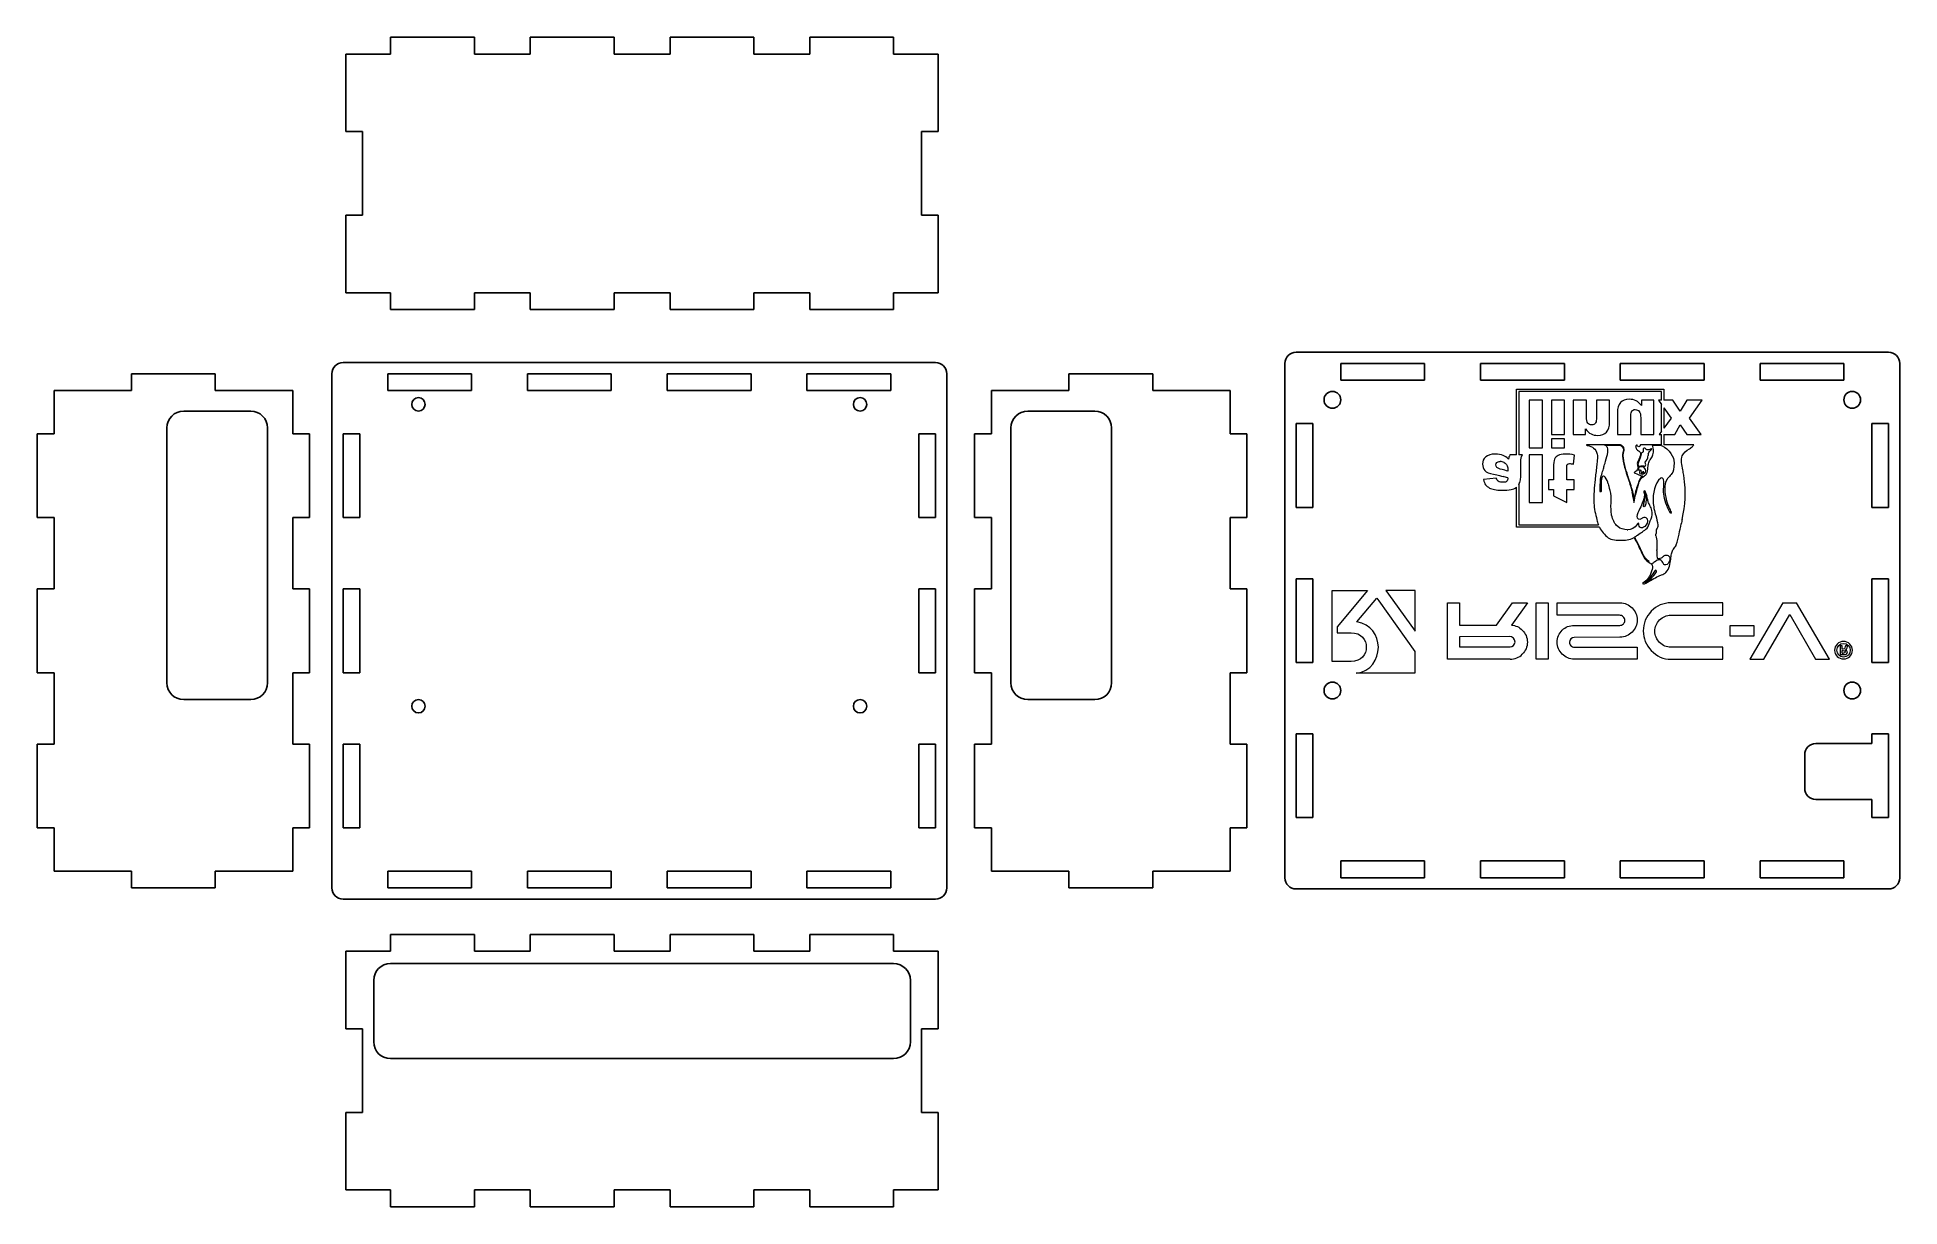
# Model space of a CAD drawing. Header units: millimetres. Extents: x -108 to 225, y -375 to -166.
import ezdxf

# ---------------------------------------------------------------- set-up
doc = ezdxf.new("R2010")
doc.units = ezdxf.units.MM
doc.layers.get('0').update_dxf_attribs({"lineweight": 25, "true_color": 0xffffff})

msp = doc.modelspace()

# ---------------------------------------------------------------- linework, layer by layer
for p, q in [((-30, -165.65), (-45, -165.65)), ((-45, -168.65), (-45, -165.65)), ((-30, -165.65), (-30, -168.65)), ((-5, -165.65), (-20, -165.65)), ((-20, -168.65), (-20, -165.65)), ((-5, -165.65), (-5, -168.65)), ((20, -165.65), (5, -165.65)), ((5, -168.65), (5, -165.65)), ((20, -165.65), (20, -168.65)), ((45, -165.65), (30, -165.65)), ((30, -168.65), (30, -165.65)), ((45, -165.65), (45, -168.65)), ((-53, -182.5), (-53, -168.65)), ((-45, -168.65), (-53, -168.65)), ((-20, -168.65), (-30, -168.65)), ((-5, -168.65), (5, -168.65)), ((30, -168.65), (20, -168.65)), ((53, -168.65), (45, -168.65)), ((53, -182.5), (53, -168.65)), ((-53, -182.5), (-50, -182.5)), ((-50, -182.5), (-50, -197.5)), ((53, -182.5), (50, -182.5)), ((50, -182.5), (50, -197.5)), ((-50, -197.5), (-53, -197.5)), ((-53, -211.35), (-53, -197.5)), ((50, -197.5), (53, -197.5)), ((53, -211.35), (53, -197.5)), ((-45, -211.35), (-53, -211.35)), ((-45, -211.35), (-45, -214.35)), ((-30, -214.35), (-30, -211.35)), ((-20, -211.35), (-30, -211.35)), ((-20, -211.35), (-20, -214.35)), ((-5, -214.35), (-5, -211.35)), ((-5, -211.35), (5, -211.35)), ((5, -211.35), (5, -214.35)), ((20, -214.35), (20, -211.35)), ((30, -211.35), (20, -211.35)), ((30, -211.35), (30, -214.35)), ((45, -214.35), (45, -211.35)), ((53, -211.35), (45, -211.35)), ((-30, -214.35), (-45, -214.35)), ((-5, -214.35), (-20, -214.35)), ((20, -214.35), (5, -214.35)), ((45, -214.35), (30, -214.35)), ((117, -222), (223, -222)), ((-91.35, -228.83), (-91.35, -225.83)), ((-91.35, -225.83), (-76.35, -225.83)), ((-76.35, -225.83), (-76.35, -228.83)), ((-55.5, -317.83), (-55.5, -225.83)), ((-53.5, -223.82), (52.5, -223.82)), ((-45.5, -228.83), (-45.5, -225.83)), ((-45.5, -225.83), (-30.5, -225.83)), ((-30.5, -225.83), (-30.5, -228.83)), ((-20.5, -228.83), (-20.5, -225.83)), ((-20.5, -225.83), (-5.5, -225.83)), ((-5.5, -225.83), (-5.5, -228.83)), ((4.5, -228.83), (4.5, -225.83)), ((4.5, -225.83), (19.5, -225.83)), ((19.5, -225.83), (19.5, -228.83)), ((29.5, -225.83), (44.5, -225.83)), ((29.5, -228.83), (29.5, -225.83)), ((44.5, -225.83), (44.5, -228.83)), ((54.5, -225.83), (54.5, -317.83)), ((91.35, -225.83), (76.35, -225.83)), ((76.35, -225.83), (76.35, -228.83)), ((91.35, -228.83), (91.35, -225.83)), ((115, -316), (115, -224)), ((125, -227), (125, -224)), ((125, -224), (140, -224)), ((140, -224), (140, -227)), ((150, -227), (150, -224)), ((150, -224), (165, -224)), ((165, -224), (165, -227)), ((175, -227), (175, -224)), ((175, -224), (190, -224)), ((190, -224), (190, -227)), ((200, -227), (200, -224)), ((200, -224), (215, -224)), ((215, -224), (215, -227)), ((225, -224), (225, -316)), ((-105.2, -236.58), (-105.2, -228.83)), ((-91.35, -228.83), (-105.2, -228.83)), ((-62.5, -228.83), (-76.35, -228.83)), ((-62.5, -236.58), (-62.5, -228.83)), ((-45.5, -228.83), (-30.5, -228.83)), ((-20.5, -228.83), (-5.5, -228.83)), ((4.5, -228.83), (19.5, -228.83)), ((29.5, -228.83), (44.5, -228.83)), ((62.5, -236.58), (62.5, -228.83)), ((62.5, -228.83), (76.35, -228.83)), ((91.35, -228.83), (105.2, -228.83)), ((105.2, -236.58), (105.2, -228.83)), ((125, -227), (140, -227)), ((150, -227), (165, -227)), ((175, -227), (190, -227)), ((200, -227), (215, -227)), ((-70, -232.53), (-82, -232.53)), ((69, -232.53), (81, -232.53)), ((-85, -281.13), (-85, -235.53)), ((-67, -281.13), (-67, -235.53)), ((66, -281.13), (66, -235.53)), ((84, -281.13), (84, -235.53)), ((117, -249.75), (117, -234.75)), ((117, -234.75), (120, -234.75)), ((120, -249.75), (120, -234.75)), ((220, -249.75), (220, -234.75)), ((220, -234.75), (223, -234.75)), ((223, -234.75), (223, -249.75)), ((-108.2, -236.58), (-108.2, -251.58)), ((-108.2, -236.58), (-105.2, -236.58)), ((-59.5, -236.58), (-62.5, -236.58)), ((-59.5, -236.58), (-59.5, -251.58)), ((-53.5, -251.58), (-53.5, -236.58)), ((-53.5, -236.58), (-50.5, -236.58)), ((-50.5, -251.58), (-50.5, -236.58)), ((49.5, -236.58), (52.5, -236.58)), ((49.5, -236.58), (49.5, -251.58)), ((52.5, -236.58), (52.5, -251.58)), ((59.5, -236.58), (59.5, -251.58)), ((59.5, -236.58), (62.5, -236.58)), ((108.2, -236.58), (105.2, -236.58)), ((108.2, -236.58), (108.2, -251.58)), ((120, -249.75), (117, -249.75)), ((223, -249.75), (220, -249.75)), ((-105.2, -251.58), (-108.2, -251.58)), ((-105.2, -264.33), (-105.2, -251.58)), ((-62.5, -251.58), (-59.5, -251.58)), ((-62.5, -264.33), (-62.5, -251.58)), ((-50.5, -251.58), (-53.5, -251.58)), ((52.5, -251.58), (49.5, -251.58)), ((62.5, -251.58), (59.5, -251.58)), ((62.5, -264.33), (62.5, -251.58)), ((105.2, -251.58), (108.2, -251.58)), ((105.2, -264.33), (105.2, -251.58)), ((117, -277.5), (117, -262.5)), ((117, -262.5), (120, -262.5)), ((120, -277.5), (120, -262.5)), ((220, -262.5), (220, -277.5)), ((220, -262.5), (223, -262.5)), ((223, -262.5), (223, -277.5)), ((-108.2, -264.33), (-108.2, -279.33)), ((-108.2, -264.33), (-105.2, -264.33)), ((-59.5, -264.33), (-62.5, -264.33)), ((-59.5, -264.33), (-59.5, -279.33)), ((-53.5, -279.33), (-53.5, -264.33)), ((-53.5, -264.33), (-50.5, -264.33)), ((-50.5, -279.33), (-50.5, -264.33)), ((49.5, -264.33), (49.5, -279.33)), ((49.5, -264.33), (52.5, -264.33)), ((52.5, -264.33), (52.5, -279.33)), ((59.5, -264.33), (62.5, -264.33)), ((59.5, -264.33), (59.5, -279.33)), ((108.2, -264.33), (105.2, -264.33)), ((108.2, -264.33), (108.2, -279.33)), ((-105.2, -279.33), (-108.2, -279.33)), ((-105.2, -292.08), (-105.2, -279.33)), ((-62.5, -279.33), (-59.5, -279.33)), ((-62.5, -292.08), (-62.5, -279.33)), ((-50.5, -279.33), (-53.5, -279.33)), ((52.5, -279.33), (49.5, -279.33)), ((62.5, -279.33), (59.5, -279.33)), ((62.5, -292.08), (62.5, -279.33)), ((105.2, -279.33), (108.2, -279.33)), ((105.2, -292.08), (105.2, -279.33)), ((120, -277.5), (117, -277.5)), ((223, -277.5), (220, -277.5)), ((-70, -284.13), (-82, -284.13)), ((69, -284.13), (81, -284.13)), ((-108.2, -292.08), (-108.2, -307.08)), ((-108.2, -292.08), (-105.2, -292.08)), ((-59.5, -292.08), (-62.5, -292.08)), ((-59.5, -292.08), (-59.5, -307.08)), ((-53.5, -307.08), (-53.5, -292.08)), ((-53.5, -292.08), (-50.5, -292.08)), ((-50.5, -307.08), (-50.5, -292.08)), ((49.5, -292.08), (52.5, -292.08)), ((49.5, -292.08), (49.5, -307.08)), ((52.5, -292.08), (52.5, -307.08)), ((59.5, -292.08), (59.5, -307.08)), ((59.5, -292.08), (62.5, -292.08)), ((108.2, -292.08), (105.2, -292.08)), ((108.2, -292.08), (108.2, -307.08)), ((117, -305.25), (117, -290.25)), ((117, -290.25), (120, -290.25)), ((120, -305.25), (120, -290.25)), ((210, -292), (220, -292)), ((220, -290.25), (220, -292)), ((220, -290.25), (223, -290.25)), ((223, -290.25), (223, -305.25)), ((208, -294), (208, -300)), ((210, -302), (220, -302)), ((220, -302), (220, -305.25)), ((120, -305.25), (117, -305.25)), ((223, -305.25), (220, -305.25)), ((-105.2, -307.08), (-108.2, -307.08)), ((-105.2, -314.83), (-105.2, -307.08)), ((-62.5, -307.08), (-59.5, -307.08)), ((-62.5, -314.83), (-62.5, -307.08)), ((-50.5, -307.08), (-53.5, -307.08)), ((52.5, -307.08), (49.5, -307.08)), ((62.5, -307.08), (59.5, -307.08)), ((62.5, -314.83), (62.5, -307.08)), ((105.2, -307.08), (108.2, -307.08)), ((105.2, -314.83), (105.2, -307.08)), ((140, -313), (125, -313)), ((125, -316), (125, -313)), ((140, -313), (140, -316)), ((165, -313), (150, -313)), ((150, -316), (150, -313)), ((165, -313), (165, -316)), ((190, -313), (175, -313)), ((175, -316), (175, -313)), ((190, -313), (190, -316)), ((215, -313), (200, -313)), ((200, -316), (200, -313)), ((215, -313), (215, -316)), ((-91.35, -314.83), (-105.2, -314.83)), ((-91.35, -314.83), (-91.35, -317.83)), ((-76.35, -317.83), (-76.35, -314.83)), ((-62.5, -314.83), (-76.35, -314.83)), ((-30.5, -314.83), (-45.5, -314.83)), ((-45.5, -317.83), (-45.5, -314.83)), ((-30.5, -314.83), (-30.5, -317.83)), ((-5.5, -314.83), (-20.5, -314.83)), ((-20.5, -317.83), (-20.5, -314.83)), ((-5.5, -314.83), (-5.5, -317.83)), ((19.5, -314.83), (4.5, -314.83)), ((4.5, -317.83), (4.5, -314.83)), ((19.5, -314.83), (19.5, -317.83)), ((44.5, -314.83), (29.5, -314.83)), ((29.5, -317.83), (29.5, -314.83)), ((44.5, -314.83), (44.5, -317.83)), ((62.5, -314.83), (76.35, -314.83)), ((76.35, -317.83), (76.35, -314.83)), ((91.35, -314.83), (91.35, -317.83)), ((91.35, -314.83), (105.2, -314.83)), ((140, -316), (125, -316)), ((165, -316), (150, -316)), ((190, -316), (175, -316)), ((215, -316), (200, -316)), ((-91.35, -317.83), (-76.35, -317.83)), ((52.5, -319.83), (-53.5, -319.83)), ((-30.5, -317.83), (-45.5, -317.83)), ((-5.5, -317.83), (-20.5, -317.83)), ((19.5, -317.83), (4.5, -317.83)), ((44.5, -317.83), (29.5, -317.83)), ((91.35, -317.83), (76.35, -317.83)), ((223, -318), (117, -318)), ((-45, -326.15), (-30, -326.15)), ((-45, -326.15), (-45, -329.15)), ((-30, -329.15), (-30, -326.15)), ((-20, -326.15), (-5, -326.15)), ((-20, -326.15), (-20, -329.15)), ((-5, -329.15), (-5, -326.15)), ((5, -326.15), (20, -326.15)), ((5, -326.15), (5, -329.15)), ((20, -329.15), (20, -326.15)), ((30, -326.15), (45, -326.15)), ((30, -326.15), (30, -329.15)), ((45, -329.15), (45, -326.15)), ((-53, -329.15), (-53, -343)), ((-53, -329.15), (-45, -329.15)), ((-30, -329.15), (-20, -329.15)), ((5, -329.15), (-5, -329.15)), ((20, -329.15), (30, -329.15)), ((45, -329.15), (53, -329.15)), ((53, -329.15), (53, -343)), ((-45, -331.35), (45, -331.35)), ((-48, -334.35), (-48, -345.35)), ((48, -334.35), (48, -345.35)), ((-50, -343), (-53, -343)), ((-50, -358), (-50, -343)), ((50, -358), (50, -343)), ((50, -343), (53, -343)), ((-45, -348.35), (45, -348.35)), ((-53, -358), (-50, -358)), ((-53, -358), (-53, -371.85)), ((53, -358), (50, -358)), ((53, -358), (53, -371.85)), ((-53, -371.85), (-45, -371.85)), ((-45, -374.85), (-45, -371.85)), ((-30, -371.85), (-30, -374.85)), ((-30, -371.85), (-20, -371.85)), ((-20, -374.85), (-20, -371.85)), ((-5, -371.85), (-5, -374.85)), ((5, -371.85), (-5, -371.85)), ((5, -374.85), (5, -371.85)), ((20, -371.85), (20, -374.85)), ((20, -371.85), (30, -371.85)), ((30, -374.85), (30, -371.85)), ((45, -371.85), (45, -374.85)), ((45, -371.85), (53, -371.85)), ((-45, -374.85), (-30, -374.85)), ((-20, -374.85), (-5, -374.85)), ((5, -374.85), (20, -374.85)), ((30, -374.85), (45, -374.85))]:
    msp.add_line(p, q)
at = {"color": 3, "lineweight": 5, "true_color": 0x00ff00}
for p, q in [((156.43, -229), (156.43, -228.59)), ((156.43, -228.59), (156.84, -228.59)), ((156.43, -240.35), (156.43, -229)), ((156.84, -228.59), (182.39, -228.59)), ((182.39, -229), (156.84, -229)), ((156.84, -229), (156.84, -240.35)), ((182.39, -228.59), (182.8, -228.59)), ((182.39, -230.55), (182.39, -229)), ((182.8, -228.59), (182.8, -229)), ((182.8, -229), (182.8, -230.55)), ((181.83, -230.55), (182.39, -231.35)), ((182.39, -230.55), (181.83, -230.55)), ((182.39, -236.12), (182.39, -231.35)), ((184.39, -230.55), (182.8, -230.55)), ((182.8, -231.94), (184.08, -233.78)), ((182.8, -231.94), (182.8, -235.55)), ((185.74, -232.54), (184.39, -230.55)), ((186.88, -230.55), (185.74, -232.54)), ((189.64, -230.55), (186.88, -230.55)), ((187.38, -233.78), (189.64, -230.55)), ((182.39, -236.12), (181.95, -236.73)), ((184.08, -233.78), (182.8, -235.55)), ((184.77, -236.73), (185.74, -235)), ((185.74, -235), (186.88, -236.73)), ((189.49, -236.73), (187.38, -233.78)), ((182.39, -238.53), (178.73, -238.53)), ((181.95, -236.73), (182.39, -236.73)), ((182.39, -238.53), (182.39, -236.73)), ((182.8, -236.73), (184.77, -236.73)), ((182.8, -236.73), (182.8, -238.53)), ((188.14, -238.53), (182.8, -238.53)), ((186.88, -236.73), (189.49, -236.73)), ((156.43, -240.35), (155.27, -240.35)), ((157.49, -240.35), (156.84, -240.35)), ((156.43, -252.87), (156.43, -246.15)), ((156.84, -245.68), (156.84, -252.87)), ((156.43, -253.28), (156.43, -252.87)), ((156.84, -252.87), (171.11, -252.87)), ((156.84, -253.28), (156.43, -253.28)), ((171.29, -253.28), (156.84, -253.28)), ((204.08, -266.83), (206.55, -266.83))]:
    msp.add_line(p, q, dxfattribs=at)
at = {"color": 3, "lineweight": 5, "true_color": 0x00ff00, "flags": 128}
for points in [[(158.69, -239.09), (161.07, -239.09), (161.07, -230.55), (158.69, -230.55), (158.69, -239.09)], [(162.68, -236.73), (165.05, -236.73), (165.05, -230.55), (162.68, -230.55), (162.68, -236.73)], [(168.93, -233.51), (168.93, -230.55), (166.56, -230.55), (166.56, -236.73)], [(173.09, -234.47), (173.09, -230.55), (170.72, -230.55), (170.72, -233.94)], [(174.5, -232.79), (174.5, -236.73), (176.87, -236.73), (176.87, -233.33)], [(178.66, -233.75), (178.66, -236.73), (181.03, -236.73), (181.03, -230.55)], [(181.03, -230.55), (178.82, -230.55), (178.82, -231.55)], [(166.56, -236.73), (168.77, -236.73), (168.77, -235.72)], [(162.68, -239.09), (165.05, -239.09), (165.05, -237.47), (162.68, -237.47), (162.68, -239.09)], [(174.9, -238.53), (171.61, -238.53), (168.93, -238.53)], [(172.25, -238.64), (174.87, -238.64)], [(175.39, -238.78), (175.39, -238.78), (175.39, -238.78)], [(180.77, -238.64), (182.06, -238.64)], [(154.88, -242.91), (154.88, -243.29)], [(157.19, -244.4), (157.19, -241.67)], [(158.69, -248.89), (161.06, -248.89), (161.06, -240.35), (158.69, -240.35), (158.69, -248.89)], [(163.06, -242.62), (163.06, -244.79), (162.19, -244.79), (162.19, -246.53), (163.06, -246.53), (163.06, -247.67), (165.44, -248.89)], [(165.44, -248.89), (165.44, -246.53), (166.74, -246.53), (166.74, -244.79), (165.44, -244.79), (165.44, -242.61)], [(166.66, -242.04), (166.84, -240.4)], [(178.66, -243.11), (178.66, -243.19)], [(179.96, -242.6), (179.96, -242.6)], [(179.98, -240.45), (179.98, -240.45)], [(152.81, -244.53), (150.54, -244.76)], [(172.99, -245.97), (172.99, -245.97)], [(178.12, -245.69), (178.12, -245.69)], [(177.3, -247.97), (177.3, -247.97), (177.3, -247.97)], [(179.87, -248.23), (179.87, -248.23)], [(180.3, -249.41), (180.3, -249.41)], [(185.91, -252.67), (185.91, -252.67)], [(178.24, -256.36), (178.24, -256.36)], [(178.96, -254.11), (178.96, -254.11)], [(178.77, -257.77), (178.77, -257.77)], [(181.84, -262.04), (181.84, -262.04)], [(126.84, -277.3), (123.47, -277.3), (123.47, -264.62), (129.77, -264.62), (124.38, -271.12), (124.38, -272.16)], [(127.89, -270.21), (131.46, -265.99), (131.78, -266.44), (138.22, -275.54), (138.22, -279.38), (127.75, -279.38)], [(133.54, -265.28), (138.29, -271.91), (138.29, -264.63), (133.07, -264.63), (133.54, -265.28)], [(155.32, -276.92), (144.07, -276.92), (144.07, -266.84), (146.22, -266.84), (146.22, -270.81), (152.86, -270.81), (155.72, -266.84), (158.38, -266.84), (158.38, -266.83)], [(158.38, -266.83), (155.52, -270.8)], [(162.09, -276.91), (159.94, -276.91), (159.94, -266.83), (162.09, -266.83), (162.09, -276.91)], [(174.87, -269.04), (163.7, -269.05), (163.7, -266.83), (174.95, -266.83)], [(184.06, -269.04), (193.36, -269.04), (193.36, -266.82), (184.07, -266.82)], [(204.08, -266.83), (198.19, -276.91), (200.71, -276.91), (205.32, -268.92), (209.92, -276.91), (212.41, -276.91), (206.55, -266.83)], [(124.38, -272.16), (126.84, -272.16)], [(155.19, -272.86), (146.22, -272.88), (146.22, -274.7), (155.29, -274.72)], [(166.76, -270.86), (174.94, -270.86)], [(174.95, -272.95), (166.77, -273)], [(198.88, -272.81), (194.66, -272.81), (194.66, -270.86), (198.88, -270.86), (198.88, -272.81)], [(166.78, -274.74), (178.01, -274.75), (178.01, -276.91), (166.76, -276.91)], [(184.06, -276.91), (193.36, -276.91), (193.36, -274.76), (184.06, -274.76)], [(214.7, -274.49), (214.35, -274.49), (214.35, -276.04)], [(214.87, -275.11), (214.7, -275.11), (214.7, -274.49)], [(214.71, -275.37), (214.88, -275.37)], [(214.71, -275.81), (214.71, -275.37)], [(215.7, -274.49), (215.31, -274.49)], [(215.31, -275.28), (215.31, -275.25)]]:
    msp.add_lwpolyline(points, dxfattribs=at)
for centre, radius in [((123.5, -230.5), 1.5), ((216.5, -230.5), 1.5), ((-40, -231.32), 1.2), ((39, -231.32), 1.2), ((123.5, -282.5), 1.5), ((216.5, -282.5), 1.5), ((-40, -285.32), 1.2), ((39, -285.32), 1.2)]:
    msp.add_circle(centre, radius)
for centre, radius, start, end in [((117, -224), 2, 90, 180), ((223, -224), 2, 0, 90), ((-53.5, -225.83), 2, 90, 180), ((52.5, -225.83), 2, 0, 90), ((-82, -235.53), 3, 90, 180), ((-70, -235.53), 3, 0, 90), ((69, -235.53), 3, 90, 180), ((81, -235.53), 3, 0, 90), ((-82, -281.13), 3, 180, 270), ((-70, -281.13), 3, 270, 0), ((69, -281.13), 3, 180, 270), ((81, -281.13), 3, 270, 0), ((210, -294), 2, 90, 180), ((210, -300), 2, 180, 270), ((117, -316), 2, 180, 270), ((223, -316), 2, 270, 0), ((-53.5, -317.83), 2, 180, 270), ((52.5, -317.83), 2, 270, 0), ((-45, -334.35), 3, 90, 180), ((45, -334.35), 3, 0, 90), ((-45, -345.35), 3, 180, 270), ((45, -345.35), 3, 270, 0)]:
    msp.add_arc(centre, radius, start, end)
at = {"color": 3, "lineweight": 5, "true_color": 0x00ff00}
for centre, radius, start, end in [((179.21, -234.78), 5.54, 226.2715, 228.5276), ((175.82, -239.01), 1.98, 0.4006, 2.5486), ((153.52, -243.02), 1.49, 60.661, 90.3317), ((151.17, -253.76), 11.11, 70.5246, 76.0449), ((178.6, -240.52), 3.19, 172.5943, 187.4057), ((177.78, -240.5), 2.37, 165.6199, 170.4379), ((181.7, -246.6), 5.11, 138.083, 139.738), ((179.42, -241.17), 0.353, 294.4566, 312.5449), ((186.82, -241.19), 6.87, 171.509, 173.7724), ((151.87, -252.03), 8.13, 68.3015, 74.5564), ((155.26, -244.71), 1.85, 276.079, 309.1217), ((155.26, -244.71), 1.85, 328.491, 340.9756), ((603.45, -296.68), 436.05, 173.1338, 173.1619), ((200.27, -237.66), 28.53, 196.0603, 196.9485), ((292.53, 8.27), 276.85, 245.4613, 245.4858), ((184.24, -247.99), 13.99, 184.0539, 196.4389), ((140.6, -253.38), 37.09, 8.3805, 9.769), ((213.15, -242.7), 36.24, 188.3744, 189.8187), ((206.9, -254.74), 28.25, 168.5332, 169.1326), ((183.33, -246.53), 3.78, 193.3653, 197.9704), ((176.33, -250.76), 5.64, 192.2246, 202.0212), ((178.05, -251.06), 0.00145, 142.1676, 172.5927), ((178.05, -251.06), 0.00313, 136.8863, 156.605), ((409.49, -297.51), 228.03, 168.4671, 168.6597), ((176.33, -250.76), 5.64, 206.6052, 231.5408), ((176.26, -251.65), 2.13, 269.9647, 273.2314), ((176.17, -252.92), 0.881, 283.0253, 283.9185), ((176.04, -254.34), 5.36, 354.9459, 359.0417), ((191.92, -251.84), 14.43, 204.2536, 205.591), ((179.7, -257.97), 1.55, 281.2557, 288.5661), ((173.96, -268.75), 11.04, 54.9208, 56.2655), ((194.1, -239.91), 24.14, 235.1425, 235.3938), ((186.86, -267.14), 9.53, 125.6595, 126.6474), ((201.62, -257.47), 20.07, 178.1338, 179.7273), ((174.19, -255.97), 7.49, 349.1675, 349.6127), ((223.57, -258.13), 42.02, 179.131, 179.4148), ((185.91, -257.53), 4.36, 182.2099, 183.3606), ((188.12, -258.58), 6.61, 173.0835, 173.475), ((167.06, -257.24), 14.5, 359.0202, 359.6901), ((190.93, -278.5), 21.51, 113.33, 113.494), ((196.83, -264.47), 16.54, 167.3047, 167.7664), ((174.88, -269.97), 0.929, 359.4332, 90.5668), ((155.18, -273.85), 0.996, 1.1278, 89.4199), ((166.78, -273.88), 0.877, 90.2857, 179.7137), ((174.94, -269.99), 0.867, 269.6312, 0.9816), ((155.28, -273.82), 0.895, 270.2327, 359.1604), ((155.35, -273.99), 2.93, 269.4697, 316.4434), ((166.77, -273.87), 0.873, 180.0241, 270.5886), ((214.92, -275.31), 1.57, 89.0841, 179.8958), ((214.89, -272.97), 3.12, 260.0028, 270.9217), ((214.89, -274.98), 0.854, 257.9037, 271.2156), ((214.98, -275.3), 1.56, 359.5961, 91.086), ((215.2, -275.65), 0.427, 310.3716, 1.7034)]:
    msp.add_arc(centre, radius, start, end, dxfattribs=at)
for points in [[(175.05, -230.99), (174.68, -231.38), (174.5, -231.98), (174.5, -232.79)], [(176.58, -230.41), (175.93, -230.41), (175.42, -230.6), (175.05, -230.99)], [(177.82, -230.67), (177.48, -230.49), (177.07, -230.41), (176.58, -230.41)], [(176.87, -233.33), (176.87, -232.94), (176.94, -232.66), (177.09, -232.5)], [(177.09, -232.5), (177.23, -232.34), (177.43, -232.25), (177.69, -232.25)], [(177.69, -232.25), (177.97, -232.25), (178.21, -232.36), (178.39, -232.58)], [(178.82, -231.55), (178.49, -231.13), (178.15, -230.84), (177.82, -230.67)], [(178.39, -232.58), (178.57, -232.8), (178.66, -233.19), (178.66, -233.75)], [(168.77, -235.72), (169.1, -236.13), (169.43, -236.42), (169.77, -236.6)], [(169.2, -234.68), (169.02, -234.46), (168.93, -234.07), (168.93, -233.51)], [(169.9, -235), (169.61, -235), (169.38, -234.89), (169.2, -234.68)], [(170.5, -234.76), (170.36, -234.92), (170.16, -235), (169.9, -235)], [(170.72, -233.94), (170.72, -234.33), (170.65, -234.6), (170.5, -234.76)], [(171, -236.87), (171.66, -236.87), (172.17, -236.67), (172.54, -236.28)], [(172.54, -236.28), (172.91, -235.89), (173.09, -235.29), (173.09, -234.47)], [(168.93, -238.53), (168.89, -238.61), (168.96, -238.68), (169.1, -238.68)], [(169.1, -238.68), (170.07, -238.86), (170.57, -239.21), (170.89, -240.22)], [(169.77, -236.6), (170.11, -236.78), (170.52, -236.87), (171, -236.87)], [(172.72, -239.04), (172.61, -238.86), (172.43, -238.71), (172.25, -238.64)], [(172.27, -241.85), (172.56, -240.88), (172.96, -239.54), (172.72, -239.04)], [(174.87, -238.64), (175.12, -238.68), (175.19, -238.75), (175.44, -239.04)], [(175.39, -238.78), (175.22, -238.62), (175.13, -238.53), (174.9, -238.53)], [(175.44, -239.04), (175.64, -239.26), (175.54, -239.64), (175.48, -239.91)], [(175.55, -240.9), (175.48, -240.49), (175.56, -240.13), (175.62, -239.82)], [(175.62, -239.82), (175.7, -239.44), (175.76, -239.14), (175.55, -238.93)], [(177.91, -238.61), (177.79, -238.61), (177.79, -238.78), (177.8, -238.92)], [(177.8, -239), (177.8, -239.14), (177.84, -239.25), (177.91, -239.36)], [(178.11, -238.76), (178.05, -238.67), (178, -238.59), (177.91, -238.61)], [(177.91, -239.36), (178, -239.48), (178.12, -239.55), (178.24, -239.63)], [(178.3, -238.93), (178.21, -238.93), (178.16, -238.84), (178.11, -238.76)], [(178.24, -239.63), (178.43, -239.75), (178.6, -239.86), (178.62, -240.14)], [(178.53, -238.71), (178.48, -238.81), (178.43, -238.91), (178.3, -238.93)], [(178.73, -238.53), (178.63, -238.53), (178.58, -238.62), (178.53, -238.71)], [(179.09, -239.82), (179.06, -239.86), (179.01, -239.89), (178.95, -239.92)], [(179.12, -239.29), (179.07, -239.36), (179.09, -239.46), (179.11, -239.55)], [(179.11, -239.55), (179.12, -239.65), (179.14, -239.75), (179.09, -239.82)], [(179.37, -239.18), (179.3, -239.14), (179.16, -239.18), (179.12, -239.29)], [(179.58, -239.32), (179.53, -239.26), (179.46, -239.2), (179.37, -239.18)], [(179.77, -239.43), (179.7, -239.43), (179.64, -239.38), (179.58, -239.32)], [(180.52, -239.29), (180.34, -239.46), (180.02, -239.46), (179.77, -239.43)], [(180.02, -240.18), (180.06, -239.82), (180.31, -239.63), (180.48, -239.5)], [(180.48, -239.5), (180.57, -239.43), (180.64, -239.37), (180.63, -239.32)], [(180.63, -239.32), (180.63, -239.29), (180.59, -239.25), (180.52, -239.29)], [(180.84, -240.32), (181.06, -239.68), (180.95, -239.25), (180.77, -238.64)], [(182.06, -238.64), (183.24, -238.75), (184.46, -240.36), (184.6, -241.36)], [(186.1, -240.5), (186.25, -240.03), (186.86, -239.62), (187.37, -239.26)], [(187.37, -239.26), (187.6, -239.1), (187.82, -238.95), (187.96, -238.82)], [(187.96, -238.82), (188.03, -238.78), (188.11, -238.64), (188.14, -238.53)], [(150.93, -240.72), (150.55, -241.06), (150.36, -241.49), (150.36, -241.99)], [(150.36, -241.99), (150.36, -242.46), (150.5, -242.84), (150.77, -243.15)], [(150.77, -243.15), (151.05, -243.45), (151.56, -243.67), (152.3, -243.82)], [(152.62, -240.21), (151.88, -240.21), (151.32, -240.38), (150.93, -240.72)], [(154.08, -240.47), (153.66, -240.3), (153.17, -240.21), (152.62, -240.21)], [(152.73, -242.16), (152.73, -241.98), (152.8, -241.83), (152.93, -241.71)], [(152.93, -242.6), (152.8, -242.47), (152.73, -242.33), (152.73, -242.16)], [(152.93, -241.71), (153.06, -241.59), (153.25, -241.53), (153.51, -241.53)], [(153.85, -242.98), (153.37, -242.85), (153.06, -242.72), (152.93, -242.6)], [(155.01, -241.11), (154.7, -240.81), (154.39, -240.6), (154.08, -240.47)], [(154.25, -241.72), (154.48, -241.85), (154.64, -242.01), (154.73, -242.19)], [(154.73, -242.19), (154.83, -242.37), (154.88, -242.61), (154.88, -242.91)], [(155.09, -240.71), (155.07, -240.8), (155.04, -240.93), (155.01, -241.11)], [(155.27, -240.35), (155.18, -240.51), (155.12, -240.63), (155.09, -240.71)], [(157.19, -241.67), (157.19, -241.37), (157.21, -241.15), (157.25, -240.98)], [(157.25, -240.98), (157.28, -240.82), (157.36, -240.61), (157.49, -240.35)], [(163.26, -241.12), (163.13, -241.43), (163.06, -241.93), (163.06, -242.62)], [(163.88, -240.44), (163.6, -240.59), (163.4, -240.82), (163.26, -241.12)], [(165.19, -240.21), (164.6, -240.21), (164.16, -240.29), (163.88, -240.44)], [(166.84, -240.4), (166.25, -240.27), (165.7, -240.21), (165.19, -240.21)], [(165.44, -242.61), (165.44, -242.34), (165.46, -242.17), (165.51, -242.08)], [(165.51, -242.08), (165.59, -241.95), (165.73, -241.89), (165.92, -241.89)], [(165.92, -241.89), (166.1, -241.89), (166.34, -241.94), (166.66, -242.04)], [(170.79, -242.11), (170.72, -242.94), (170.62, -243.73), (170.53, -244.55)], [(170.89, -240.22), (170.93, -240.39), (170.97, -241.15), (170.79, -242.11)], [(171.77, -243.57), (171.87, -243.26), (171.97, -242.96), (172.04, -242.65)], [(172.04, -242.65), (172.08, -242.45), (172.17, -242.17), (172.27, -241.85)], [(175.44, -240.93), (175.65, -242.36), (176.12, -243.76), (176.58, -245.12)], [(176.5, -244.52), (176.12, -243.34), (175.73, -242.15), (175.55, -240.9)], [(178.19, -242.61), (178.19, -242.85), (178.05, -243.01), (177.9, -243.18)], [(178.05, -241.9), (178.03, -242.05), (178.07, -242.15), (178.11, -242.25)], [(178.32, -241.16), (178.21, -241.41), (178.1, -241.65), (178.05, -241.9)], [(178.11, -242.25), (178.15, -242.35), (178.19, -242.46), (178.19, -242.61)], [(178.19, -241.83), (178.16, -241.97), (178.16, -242.04), (178.19, -242.18)], [(178.19, -243.01), (178.16, -243.06), (178.22, -243.05), (178.32, -243.05)], [(178.43, -241.21), (178.34, -241.42), (178.25, -241.62), (178.19, -241.83)], [(178.19, -242.18), (178.3, -242.43), (178.37, -242.76), (178.19, -243.01)], [(178.62, -240.14), (178.62, -240.49), (178.47, -240.83), (178.32, -241.16)], [(178.32, -243.05), (178.43, -243.04), (178.58, -243.04), (178.66, -243.11)], [(178.48, -242.51), (178.41, -242.47), (178.41, -242.43), (178.44, -242.4)], [(178.73, -240.18), (178.73, -240.53), (178.58, -240.88), (178.43, -241.21)], [(178.44, -242.4), (178.59, -242.33), (178.84, -242.33), (179.05, -242.33)], [(178.68, -242.49), (178.6, -242.51), (178.53, -242.52), (178.48, -242.51)], [(178.66, -243.19), (178.62, -243.22), (178.52, -243.29), (178.52, -243.29)], [(179.2, -242.58), (179.05, -242.43), (178.84, -242.47), (178.68, -242.49)], [(178.95, -239.92), (178.85, -239.98), (178.73, -240.04), (178.73, -240.18)], [(179.05, -242.33), (179.11, -242.33), (179.17, -242.34), (179.23, -242.35)], [(179.52, -243.44), (179.62, -243.15), (179.45, -242.79), (179.2, -242.58)], [(179.23, -242.35), (179.31, -242.37), (179.38, -242.38), (179.45, -242.36)], [(179.45, -241.61), (179.47, -241.55), (179.52, -241.52), (179.57, -241.49)], [(179.5, -241.83), (179.47, -241.75), (179.45, -241.68), (179.45, -241.61)], [(179.45, -242.36), (179.52, -242.33), (179.55, -242.18), (179.55, -242.11)], [(179.55, -242.11), (179.55, -242.02), (179.52, -241.92), (179.5, -241.83)], [(179.66, -241.43), (179.92, -241.03), (179.95, -240.77), (179.98, -240.45)], [(179.7, -243.76), (179.9, -243.41), (179.93, -243.01), (179.96, -242.6)], [(179.96, -242.6), (179.98, -242.3), (180, -242.01), (180.09, -241.72)], [(180.09, -241.72), (180.17, -241.48), (180.32, -241.27), (180.46, -241.06)], [(180.46, -241.06), (180.61, -240.82), (180.77, -240.59), (180.84, -240.32)], [(184.6, -241.36), (184.67, -241.72), (184.56, -243.15), (184.38, -243.47)], [(186.19, -243.04), (186.02, -242.16), (185.84, -241.26), (186.1, -240.5)], [(186.35, -244.01), (186.31, -243.7), (186.25, -243.37), (186.19, -243.04)], [(150.54, -244.76), (150.63, -245.16), (150.75, -245.47), (150.91, -245.7)], [(150.91, -245.7), (151.08, -245.93), (151.31, -246.12), (151.61, -246.29)], [(151.61, -246.29), (151.83, -246.41), (152.13, -246.51), (152.51, -246.57)], [(152.3, -243.82), (153.19, -244), (153.77, -244.13), (154.04, -244.2)], [(153.18, -245.07), (153.03, -244.98), (152.91, -244.79), (152.81, -244.53)], [(154.06, -245.26), (153.67, -245.26), (153.38, -245.2), (153.18, -245.07)], [(153.75, -246.67), (154.46, -246.67), (155.03, -246.63), (155.46, -246.55)], [(154.7, -245.08), (154.58, -245.2), (154.36, -245.26), (154.06, -245.26)], [(154.88, -244.48), (154.88, -244.77), (154.82, -244.97), (154.7, -245.08)], [(157.02, -245.31), (157.13, -244.99), (157.19, -244.69), (157.19, -244.4)], [(170.5, -244.76), (170.36, -246.12), (170.21, -247.62), (170.29, -248.98)], [(171.43, -246.91), (171.36, -246.55), (171.43, -245.12), (171.47, -244.65)], [(171.47, -244.65), (171.52, -244.28), (171.65, -243.93), (171.77, -243.57)], [(171.79, -244.26), (171.57, -244.72), (171.58, -245.48), (171.59, -246.11)], [(171.59, -246.11), (171.59, -246.43), (171.6, -246.71), (171.57, -246.91)], [(172.29, -244.33), (172.18, -244.19), (171.86, -244.08), (171.79, -244.26)], [(172.86, -245.55), (172.72, -245.12), (172.58, -244.69), (172.29, -244.33)], [(173.36, -247.73), (173.28, -246.93), (173.15, -246.5), (172.99, -245.97)], [(177.3, -247.26), (177.1, -246.33), (176.8, -245.43), (176.5, -244.52)], [(176.58, -245.12), (176.8, -245.76), (176.98, -246.41), (177.16, -247.09)], [(177.44, -248.88), (177.66, -247.73), (177.94, -246.55), (178.34, -245.4)], [(178.12, -245.69), (177.87, -246.52), (177.62, -247.34), (177.44, -248.2)], [(177.55, -243.44), (177.48, -243.44), (177.48, -243.54), (177.55, -243.58)], [(177.8, -243.29), (177.73, -243.36), (177.66, -243.4), (177.55, -243.44)], [(177.66, -243.63), (178.05, -243.81), (178.58, -244.05), (178.91, -244.12)], [(179.02, -244.15), (178.62, -244.37), (178.37, -244.83), (178.12, -245.69)], [(178.34, -245.4), (178.37, -245.26), (178.44, -245.12), (178.52, -244.97)], [(178.52, -243.29), (178.37, -243.44), (178.44, -243.72), (178.66, -243.76)], [(178.52, -244.97), (178.69, -244.55), (178.84, -244.4), (179.27, -244.15)], [(178.66, -243.76), (179.02, -243.87), (179.41, -243.76), (179.52, -243.44)], [(178.95, -243.44), (178.84, -243.44), (178.73, -243.4), (178.73, -243.47)], [(178.73, -243.47), (178.73, -243.54), (178.84, -243.58), (178.98, -243.58)], [(178.91, -244.12), (178.95, -244.15), (178.98, -244.15), (179.02, -244.15)], [(179.2, -243.4), (179.12, -243.33), (179.09, -243.44), (178.95, -243.44)], [(178.98, -243.58), (179.09, -243.58), (179.23, -243.44), (179.2, -243.4)], [(179.27, -244.15), (179.45, -244.04), (179.62, -243.9), (179.7, -243.76)], [(182.27, -244.51), (181.09, -245.44), (180.84, -247.34), (180.88, -248.73)], [(182.74, -244.76), (182.7, -244.58), (182.42, -244.4), (182.27, -244.51)], [(183.38, -244.72), (182.7, -245.69), (182.95, -247.27), (183.24, -248.34)], [(182.77, -247.3), (182.73, -246.93), (182.75, -246.54), (182.78, -246.15)], [(182.78, -246.15), (182.81, -245.68), (182.84, -245.21), (182.74, -244.76)], [(183.79, -244.23), (183.63, -244.4), (183.48, -244.56), (183.38, -244.72)], [(184.38, -243.47), (184.21, -243.77), (183.99, -244.01), (183.79, -244.23)], [(186.07, -251.92), (186.67, -249.16), (186.85, -247.34), (186.35, -244.01)], [(152.51, -246.57), (152.89, -246.64), (153.3, -246.67), (153.75, -246.67)], [(171.57, -246.91), (171.5, -247.05), (171.43, -247.01), (171.43, -246.91)], [(173.36, -249.98), (173.31, -249.5), (173.34, -249.18), (173.36, -248.86)], [(173.36, -248.86), (173.39, -248.54), (173.42, -248.21), (173.36, -247.73)], [(177.44, -248.2), (177.41, -247.84), (177.37, -247.52), (177.3, -247.26)], [(178.66, -249.63), (178.48, -249.95), (178.16, -250.74), (178.05, -251.06)], [(179.23, -248.2), (179.05, -248.73), (178.8, -249.3), (178.66, -249.63)], [(179.48, -249.48), (179.41, -249.73), (179.09, -249.66), (179.16, -249.41)], [(179.45, -246.87), (179.3, -246.73), (179.12, -246.84), (179.23, -247.01)], [(179.22, -249.12), (179.36, -248.42), (179.53, -247.57), (179.34, -246.98)], [(179.23, -247.01), (179.34, -247.23), (179.37, -247.8), (179.23, -248.2)], [(179.34, -246.98), (179.66, -247.73), (179.7, -248.48), (179.48, -249.48)], [(179.65, -247.4), (179.61, -247.22), (179.57, -247.06), (179.45, -246.87)], [(179.87, -248.23), (179.83, -248.04), (179.78, -247.85), (179.73, -247.69)], [(180.02, -248.8), (179.96, -248.65), (179.92, -248.44), (179.87, -248.23)], [(180.3, -249.41), (180.19, -249.21), (180.09, -249.01), (180.02, -248.8)], [(180.66, -250.31), (180.6, -249.99), (180.45, -249.7), (180.3, -249.41)], [(180.88, -248.73), (180.9, -249.57), (181.12, -250.38), (181.34, -251.19)], [(183.17, -248.98), (182.99, -248.45), (182.85, -247.84), (182.77, -247.3)], [(183.95, -250.74), (183.67, -250.41), (183.31, -249.41), (183.17, -248.98)], [(183.24, -248.34), (183.49, -249.34), (184.1, -250.66), (184.13, -250.66)], [(173.39, -250.43), (173.39, -250.27), (173.39, -250.13), (173.36, -249.98)], [(173.54, -251.45), (173.4, -251.04), (173.4, -250.72), (173.39, -250.43)], [(174.54, -253.17), (174.01, -252.7), (173.79, -252.2), (173.54, -251.45)], [(176.26, -253.78), (175.65, -253.71), (174.97, -253.6), (174.54, -253.17)], [(177.94, -252.88), (177.69, -253.28), (176.87, -253.85), (176.37, -253.78)], [(178.05, -251.06), (177.91, -251.49), (178.01, -251.88), (178.55, -251.84)], [(178.3, -252.88), (178.37, -252.42), (178.12, -252.56), (177.94, -252.88)], [(178.48, -253.28), (178.41, -253.2), (178.3, -252.99), (178.3, -252.88)], [(179.37, -253.17), (179.12, -253.38), (178.8, -253.49), (178.48, -253.28)], [(178.55, -251.84), (178.68, -251.83), (178.75, -251.77), (178.82, -251.71)], [(178.82, -251.71), (178.91, -251.63), (179.02, -251.55), (179.27, -251.49)], [(179.27, -251.49), (179.41, -251.45), (179.73, -251.56), (179.8, -251.81)], [(179.8, -251.81), (179.98, -252.35), (179.8, -252.81), (179.37, -253.17)], [(179.8, -253.46), (179.93, -253.26), (180.13, -252.76), (180.29, -252.36)], [(180.29, -252.36), (180.39, -252.1), (180.48, -251.88), (180.52, -251.81)], [(180.52, -251.81), (180.7, -251.31), (180.77, -250.81), (180.66, -250.31)], [(181.34, -251.19), (181.49, -251.76), (181.65, -252.33), (181.74, -252.92)], [(181.74, -252.92), (181.78, -253.1), (181.69, -253.28), (181.6, -253.45)], [(184.13, -250.66), (184.21, -250.77), (184.03, -250.88), (183.95, -250.74)], [(185.03, -256.43), (185.42, -255.14), (185.66, -253.95), (185.91, -252.67)], [(172.83, -255.17), (173.36, -255.57), (174.51, -255.64), (175.15, -255.64)], [(175.15, -255.64), (175.76, -255.64), (176.62, -255.6), (177.48, -255.14)], [(177.48, -255.14), (178.03, -256.17), (178.53, -257.24), (178.77, -257.77)], [(177.59, -255.03), (177.76, -254.92), (177.94, -254.82), (178.09, -254.71)], [(178.24, -256.36), (178.01, -255.93), (177.78, -255.49), (177.59, -255.03)], [(178.09, -254.71), (178.44, -254.43), (178.72, -254.26), (178.96, -254.11)], [(178.98, -257.93), (178.77, -257.39), (178.5, -256.87), (178.24, -256.36)], [(178.96, -254.11), (179.27, -253.91), (179.52, -253.76), (179.8, -253.46)], [(181.38, -254.82), (181.38, -254.94), (181.42, -255.15), (181.47, -255.35)], [(181.45, -253.85), (181.41, -254.11), (181.4, -254.26), (181.4, -254.43)], [(181.6, -253.45), (181.53, -253.58), (181.46, -253.71), (181.45, -253.85)], [(181.47, -255.35), (181.51, -255.56), (181.56, -255.76), (181.56, -255.89)], [(181.56, -255.89), (181.57, -256.19), (181.57, -256.5), (181.56, -256.82)], [(184.65, -257.03), (184.81, -256.83), (184.98, -256.61), (185.03, -256.43)], [(178.91, -258.07), (179.18, -258.73), (179.65, -259.21), (180, -259.5)], [(180.19, -259.45), (179.69, -259.05), (179.26, -258.63), (178.98, -257.93)], [(180.09, -259.57), (180.23, -259.68), (180.34, -259.75), (180.39, -259.78)], [(181.17, -259.49), (180.97, -259.65), (180.76, -259.8), (180.52, -259.86)], [(180.52, -259.86), (180.85, -260.11), (180.78, -260.44), (180.69, -260.84)], [(181.88, -259.14), (181.7, -259.14), (181.49, -259.25), (181.31, -259.4)], [(181.55, -257.83), (181.55, -258.24), (181.56, -258.73), (181.63, -258.82)], [(181.63, -258.82), (181.79, -259.02), (182.11, -258.88), (182.36, -258.78)], [(182.34, -259.25), (182.2, -259.14), (182.06, -259.11), (181.88, -259.14)], [(182.59, -259.61), (182.52, -259.48), (182.45, -259.35), (182.34, -259.25)], [(182.42, -258.75), (182.51, -258.71), (182.59, -258.63), (182.67, -258.55)], [(182.92, -260), (182.76, -259.94), (182.67, -259.78), (182.59, -259.61)], [(182.67, -258.55), (182.73, -258.48), (182.8, -258.41), (182.88, -258.36)], [(182.88, -258.36), (183.06, -258.29), (183.24, -258.25), (183.42, -258.32)], [(183.85, -258.68), (183.95, -259), (183.63, -260.29), (182.92, -260)], [(183.17, -261.4), (183.8, -260.66), (183.91, -259.85), (184.02, -259)], [(183.42, -258.32), (183.6, -258.36), (183.78, -258.5), (183.85, -258.68)], [(184.02, -259), (184.06, -258.69), (184.1, -258.38), (184.17, -258.07)], [(184.17, -258.07), (184.21, -257.86), (184.31, -257.53), (184.42, -257.36)], [(184.42, -257.36), (184.47, -257.26), (184.56, -257.15), (184.65, -257.03)], [(180.66, -260.97), (180.41, -262.04), (179.84, -262.76), (178.98, -263.37)], [(181.16, -261.11), (180.77, -261.72), (180.02, -262.87), (179.41, -263.19)], [(179.41, -263.19), (180.16, -262.87), (180.88, -262.15), (181.49, -261.29)], [(179.59, -263.3), (180.34, -262.83), (181.09, -262.44), (181.84, -262.04)], [(181.49, -261.29), (181.59, -261.08), (181.34, -260.86), (181.16, -261.11)], [(181.84, -262.04), (182, -261.94), (182.2, -261.88), (182.4, -261.81)], [(182.4, -261.81), (182.68, -261.71), (182.98, -261.61), (183.17, -261.4)], [(178.98, -263.37), (179.16, -263.47), (179.48, -263.37), (179.59, -263.3)], [(174.95, -266.83), (175.8, -266.83), (176.51, -267.16), (177.1, -267.74)], [(177.1, -267.74), (177.69, -268.33), (178.01, -269.05), (178.01, -269.89)], [(180.55, -268.33), (179.57, -269.3), (179.12, -270.48), (179.12, -271.84)], [(184.07, -266.82), (182.71, -266.82), (181.52, -267.35), (180.55, -268.33)], [(181.19, -271.9), (181.19, -271.12), (181.46, -270.48), (182.04, -269.88)], [(182.04, -269.88), (182.63, -269.3), (183.28, -269.04), (184.06, -269.04)], [(126.84, -272.16), (128.66, -272.16), (129.57, -273.46), (129.57, -274.76)], [(131.72, -274.76), (131.72, -272.61), (130.42, -270.67), (127.89, -270.21)], [(155.52, -270.8), (156.3, -270.87), (156.95, -271.13), (157.47, -271.71)], [(157.47, -271.71), (158.05, -272.3), (158.38, -273.02), (158.38, -273.86)], [(163.7, -273.85), (163.7, -273.01), (164.03, -272.3), (164.61, -271.7)], [(164.61, -271.7), (165.2, -271.12), (165.91, -270.86), (166.76, -270.86)], [(177.1, -272.04), (176.52, -272.62), (175.8, -272.95), (174.95, -272.95)], [(178.01, -269.89), (178.01, -270.74), (177.69, -271.45), (177.1, -272.04)], [(179.12, -271.84), (179.12, -273.2), (179.57, -274.37), (180.55, -275.35)], [(182.04, -273.92), (181.46, -273.34), (181.19, -272.68), (181.19, -271.9)], [(129.57, -274.76), (129.57, -276.07), (128.66, -277.3), (126.84, -277.3)], [(127.75, -279.38), (130.42, -279.12), (131.72, -276.91), (131.72, -274.76)], [(158.38, -273.86), (158.38, -274.71), (158.05, -275.42), (157.47, -276.01)], [(164.61, -276), (164.03, -275.42), (163.7, -274.7), (163.7, -273.85)], [(166.76, -276.91), (165.92, -276.91), (165.2, -276.58), (164.61, -276)], [(180.55, -275.35), (181.52, -276.39), (182.7, -276.91), (184.06, -276.91)], [(184.06, -274.76), (183.28, -274.76), (182.63, -274.51), (182.04, -273.92)], [(213.35, -275.31), (213.35, -276.16), (214.06, -276.86), (214.95, -276.86)], [(213.75, -275.31), (213.75, -274.62), (214.25, -274.07), (214.96, -274.07)], [(214.95, -276.55), (214.25, -276.54), (213.75, -275.98), (213.75, -275.31)], [(215.19, -274.87), (215.16, -275.04), (215.07, -275.11), (214.87, -275.11)], [(214.88, -275.37), (215.08, -275.37), (215.24, -275.44), (215.24, -275.6)], [(215.24, -275.6), (215.24, -275.74), (215.14, -275.83), (214.91, -275.83)], [(214.94, -276.09), (215.23, -276.09), (215.36, -276.04), (215.47, -275.97)], [(216.14, -275.3), (216.14, -275.98), (215.64, -276.55), (214.95, -276.55)], [(214.95, -276.86), (215.84, -276.85), (216.53, -276.16), (216.53, -275.31)], [(214.96, -274.07), (215.63, -274.07), (216.14, -274.61), (216.14, -275.3)], [(215.31, -274.49), (215.27, -274.55), (215.24, -274.69), (215.19, -274.87)], [(215.31, -275.25), (215.46, -275.2), (215.54, -275.08), (215.59, -274.88)], [(215.62, -275.64), (215.62, -275.47), (215.49, -275.34), (215.31, -275.28)], [(215.59, -274.88), (215.63, -274.64), (215.66, -274.55), (215.7, -274.49)]]:
    msp.add_open_spline(points, degree=3, dxfattribs=at)

doc.saveas('drawing.dxf')
